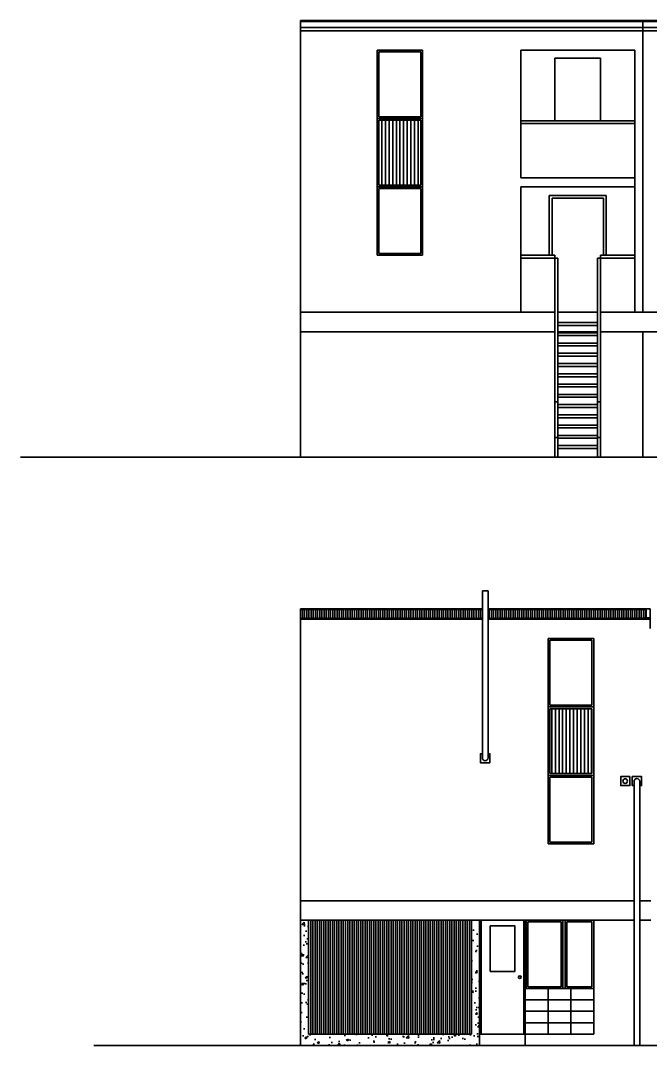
# Model space of a CAD drawing. Header units: inches. Extents: x -12916 to -2478, y -355 to 4961.
# Drawn here: x -6469 to -5364, y -74 to 1724 of the extents above; entities that cross this region are included whole.
import ezdxf

# ---------------------------------------------------------------- set-up
doc = ezdxf.new("R2010")
doc.units = ezdxf.units.IN
doc.header["$MEASUREMENT"] = 0
doc.layers.add('A-ELEV-MBE1', color=7, linetype='Continuous', lineweight=35)

msp = doc.modelspace()

# ---------------------------------------------------------------- hatches: boundary and pattern name
at = {"layer": 'A-ELEV-MBE1'}
h = msp.add_hatch(dxfattribs=at)
h.set_pattern_fill('ANSI31', color=256, scale=2, angle=45, style=0)
h.set_pattern_definition([(90, (-2660.216, 14564.1406), (-6.35, 7e-16), [])])
h.paths.add_polyline_path([(-5766.761, 1549.214), (-5810.802, 1549.214), (-5840.511, 1549.214), (-5840.511, 1435.214), (-5810.761, 1435.214), (-5766.761, 1435.214)])
h = msp.add_hatch(dxfattribs=at)
h.set_pattern_fill('ANSI31', color=256, scale=2, angle=405, style=0)
h.set_pattern_definition([(90, (-7505.68, -5252.453), (-6.35, 4e-15), [])])
h.paths.add_polyline_path([(-5540.722, 402.675), (-5496.722, 402.675), (-5466.722, 402.675), (-5466.722, 516.675), (-5496.681, 516.675), (-5540.722, 516.675)])
h = msp.add_hatch(dxfattribs=at)
h.set_pattern_fill('AR-CONC', color=256, scale=0.2, angle=180, style=0)
h.set_pattern_definition([(50, (-7505.18, -6400.078), (36.43693, -3.18782), [3.81, -41.91]), (355, (-7505.18, -6400.078), (-7.04857, 38.21133), [3.048, -33.528]), (100.451, (-7502.143, -6400.344), (29.3885, 35.02334), [3.238, -35.618]), (46.1842, (-7505.18, -6389.92), (54.2158, -8.40847), [5.715, -62.865]), (96.6356, (-7500.66, -6390.62), (47.48085, 49.4851), [4.857, -53.427]), (351.184, (-7505.18, -6389.92), (47.4809, 49.48502), [4.572, -50.292]), (21, (-7500.1, -6392.458), (30.32298, -20.4531), [3.81, -41.91]), (326, (-7500.1, -6392.458), (12.3604, 36.8376), [3.048, -33.528]), (71.4514, (-7497.573, -6394.163), (42.6833, 16.38457), [3.238, -35.618]), (37.5, (-7505.18, -6400.078), (0.61772, 16.911008), [0, -33.1216, 0, -34.036, 0, -33.655]), (7.5, (-7505.18, -6400.078), (13.363933, 20.036115), [0, -19.4056, 0, -32.3596, 0, -12.827]), (327.5, (-7516.508, -6400.078), (27.11812, -1.14575), [0, -12.7, 0, -39.624, 0, -52.578]), (317.5, (-7521.588, -6400.078), (29.62584, 5.0853), [0, -16.51, 0, -26.3144, 0, -37.338])])
h.paths.add_polyline_path([(-5977.722, -74.325), (-5663.722, -74.325), (-5663.722, 145.675), (-5668.534, 145.675), (-5677.722, 145.675), (-5677.722, -54.325), (-5963.722, -54.325), (-5963.722, 145.675), (-5977.722, 145.675)])

# ---------------------------------------------------------------- linework, layer by layer
for p, q in [((-5977.761, 1724.214), (-5377.761, 1724.214)), ((-5977.761, 1706.214), (-5977.761, 1724.214)), ((-5977.761, 1722.214), (-5377.761, 1722.214)), ((-5977.761, 1712.214), (-5377.761, 1712.214)), ((-5377.761, 1706.214), (-5377.761, 1724.214)), ((-5377.761, 1724.214), (-4777.761, 1724.214)), ((-5377.761, 1706.214), (-5377.761, 1724.214)), ((-5377.761, 1722.214), (-4777.761, 1722.214)), ((-5377.761, 1712.214), (-4777.761, 1712.214)), ((-5977.761, 1706.214), (-5377.761, 1706.214)), ((-5977.761, 1706.214), (-5977.761, 1212.214)), ((-5377.761, 1706.214), (-5377.761, 1212.214)), ((-5377.761, 1706.214), (-4777.761, 1706.214)), ((-5377.761, 1706.214), (-5377.761, 1212.214)), ((-5843.511, 1557.214), (-5843.511, 1672.214)), ((-5843.511, 1672.214), (-5763.761, 1672.214)), ((-5840.511, 1555.214), (-5840.511, 1669.214)), ((-5840.511, 1669.214), (-5766.761, 1669.214)), ((-5766.761, 1555.214), (-5766.761, 1669.214)), ((-5763.761, 1557.214), (-5763.761, 1672.214)), ((-5591.761, 1672.214), (-5591.761, 1448.214)), ((-5591.761, 1672.214), (-5391.761, 1672.214)), ((-5531.761, 1658.214), (-5531.761, 1548.214)), ((-5531.761, 1658.214), (-5451.761, 1658.214)), ((-5451.761, 1658.214), (-5451.761, 1548.214)), ((-5391.761, 1672.214), (-5391.761, 1212.214)), ((-5843.552, 1552.214), (-5813.802, 1552.214)), ((-5843.511, 1427.214), (-5843.511, 1557.214)), ((-5813.761, 1552.214), (-5843.511, 1552.214)), ((-5766.761, 1555.214), (-5840.511, 1555.214)), ((-5840.511, 1435.214), (-5840.511, 1549.214)), ((-5840.511, 1549.214), (-5810.802, 1549.214)), ((-5763.802, 1552.214), (-5813.802, 1552.214)), ((-5813.761, 1552.214), (-5763.761, 1552.214)), ((-5766.761, 1549.214), (-5810.802, 1549.214)), ((-5766.761, 1435.214), (-5766.761, 1549.214)), ((-5763.761, 1427.214), (-5763.761, 1557.214)), ((-5591.761, 1548.214), (-5391.761, 1548.214)), ((-5591.761, 1543.214), (-5391.761, 1543.214)), ((-5591.761, 1448.214), (-5391.761, 1448.214)), ((-5843.511, 1432.214), (-5813.761, 1432.214)), ((-5813.761, 1432.214), (-5843.511, 1432.214)), ((-5843.511, 1312.214), (-5843.511, 1427.214)), ((-5810.761, 1435.214), (-5840.511, 1435.214)), ((-5840.511, 1429.214), (-5766.761, 1429.214)), ((-5840.511, 1315.214), (-5840.511, 1429.214)), ((-5813.761, 1432.214), (-5763.761, 1432.214)), ((-5763.761, 1432.214), (-5813.761, 1432.214)), ((-5810.761, 1435.214), (-5766.761, 1435.214)), ((-5766.761, 1315.214), (-5766.761, 1429.214)), ((-5763.761, 1312.214), (-5763.761, 1427.214)), ((-5591.761, 1432.214), (-5391.761, 1432.214)), ((-5591.761, 1432.214), (-5591.761, 1212.214)), ((-5441.761, 1417.214), (-5541.761, 1417.214)), ((-5541.761, 1417.214), (-5541.761, 1312.214)), ((-5446.761, 1412.214), (-5536.761, 1412.214)), ((-5536.761, 1412.214), (-5536.761, 1312.214)), ((-5446.761, 1312.214), (-5446.761, 1412.214)), ((-5441.761, 1312.214), (-5441.761, 1416.945)), ((-5766.761, 1315.214), (-5840.511, 1315.214)), ((-5813.761, 1312.214), (-5843.511, 1312.214)), ((-5813.761, 1312.214), (-5763.761, 1312.214)), ((-5591.761, 1312.214), (-5531.761, 1312.214)), ((-5591.761, 1307.214), (-5531.761, 1307.214)), ((-5531.761, 1312.214), (-5531.761, 958.214)), ((-5526.761, 1307.214), (-5531.761, 1307.214)), ((-5531.761, 1055.317), (-5531.761, 1307.214)), ((-5526.761, 1055.317), (-5526.761, 1307.214)), ((-5451.761, 1307.214), (-5456.761, 1307.214)), ((-5456.761, 1055.317), (-5456.761, 1307.214)), ((-5451.761, 1312.214), (-5451.761, 958.214)), ((-5451.761, 1312.214), (-5391.761, 1312.214)), ((-5451.761, 1055.317), (-5451.761, 1307.214)), ((-5451.761, 1307.214), (-5391.761, 1307.214)), ((-5377.761, 1224.214), (-5377.761, 1304.214)), ((-5377.761, 1224.214), (-5377.761, 1304.214)), ((-5377.761, 1224.214), (-5377.761, 1212.214)), ((-5977.761, 1212.214), (-5977.761, 989.214)), ((-5962.761, 1212.214), (-5977.761, 1212.214)), ((-5362.761, 1212.214), (-5377.761, 1212.214)), ((-5526.761, 1194.214), (-5456.761, 1194.214)), ((-5526.761, 1189.214), (-5456.761, 1189.214)), ((-5962.761, 1178.214), (-5977.761, 1178.214)), ((-5962.761, 1178.214), (-5663.761, 1178.214)), ((-5843.761, 1178.214), (-5763.761, 1178.214)), ((-5663.761, 1178.214), (-5531.761, 1178.214)), ((-5658.761, 1178.214), (-5588.761, 1178.214)), ((-5658.761, 1178.214), (-5623.261, 1178.214)), ((-5588.761, 1178.214), (-5658.761, 1178.214)), ((-5623.261, 1178.214), (-5588.761, 1178.214)), ((-5583.761, 1178.214), (-5582.761, 1178.214)), ((-5531.761, 1178.214), (-5531.761, 958.214)), ((-5456.761, 1178.214), (-5526.761, 1178.214)), ((-5526.761, 1178.214), (-5456.761, 1178.214)), ((-5526.761, 1176.214), (-5456.761, 1176.214)), ((-5526.761, 1171.214), (-5456.761, 1171.214)), ((-5451.761, 1178.214), (-5377.949, 1178.214)), ((-5377.761, 1178.214), (-5377.761, 989.214)), ((-5362.761, 1178.214), (-5377.761, 1178.214)), ((-5526.761, 1158.214), (-5456.761, 1158.214)), ((-5526.761, 1153.214), (-5456.761, 1153.214)), ((-5526.761, 1140.214), (-5456.761, 1140.214)), ((-5526.761, 1135.214), (-5456.761, 1135.214)), ((-5526.761, 1122.214), (-5456.761, 1122.214)), ((-5526.761, 1117.214), (-5456.761, 1117.214)), ((-5526.761, 1104.214), (-5456.761, 1104.214)), ((-5526.761, 1099.214), (-5456.761, 1099.214)), ((-5526.761, 1086.214), (-5456.761, 1086.214)), ((-5526.761, 1081.214), (-5456.761, 1081.214)), ((-5526.761, 1068.214), (-5456.761, 1068.214)), ((-5526.761, 1063.214), (-5456.761, 1063.214)), ((-5531.761, 1059.714), (-5531.761, 958.214)), ((-5531.761, 1055.317), (-5526.761, 1055.317)), ((-5531.761, 1055.317), (-5531.761, 992.675)), ((-5526.761, 1055.317), (-5526.761, 992.675)), ((-5526.761, 1050.214), (-5456.761, 1050.214)), ((-5526.761, 1045.214), (-5456.761, 1045.214)), ((-5456.761, 1055.317), (-5456.761, 992.675)), ((-5456.761, 1055.317), (-5451.761, 1055.317)), ((-5451.761, 1055.317), (-5451.761, 992.675)), ((-5977.761, 1033.582), (-5977.761, 958.214)), ((-5526.761, 1032.214), (-5456.761, 1032.214)), ((-5526.761, 1027.214), (-5456.761, 1027.214)), ((-5377.761, 1033.582), (-5377.761, 958.214)), ((-5526.761, 1014.214), (-5456.761, 1014.214)), ((-5526.761, 1009.214), (-5456.761, 1009.214)), ((-5531.761, 992.675), (-5531.761, 958.214)), ((-5531.761, 992.675), (-5526.761, 992.675)), ((-5526.761, 996.214), (-5456.761, 996.214)), ((-5526.761, 992.675), (-5526.761, 958.214)), ((-5526.761, 991.214), (-5456.761, 991.214)), ((-5456.761, 992.675), (-5456.761, 958.214)), ((-5456.761, 992.675), (-5451.761, 992.675)), ((-5451.761, 992.675), (-5451.761, 958.214)), ((-5526.761, 978.214), (-5456.761, 978.214)), ((-5526.761, 978.214), (-5456.761, 978.214)), ((-5526.761, 973.214), (-5456.761, 973.214)), ((-6468.868, 958.214), (-3802.095, 958.214)), ((-5977.722, 958.214), (-6468.868, 958.214)), ((-5658.986, 723.675), (-5648.986, 723.675)), ((-5658.986, 723.675), (-5658.986, 430.207)), ((-5648.986, 723.675), (-5648.986, 430.207)), ((-5977.722, 691.69), (-5875.55, 691.69)), ((-5977.722, 179.675), (-5977.722, 691.69)), ((-5977.722, 690.633), (-5883.17, 690.633)), ((-5974.609, 674.195), (-5974.609, 690.633)), ((-5970.799, 675.994), (-5970.799, 690.633)), ((-5966.989, 674.194), (-5966.989, 690.633)), ((-5963.179, 675.993), (-5963.179, 690.633)), ((-5959.369, 674.186), (-5959.369, 690.633)), ((-5955.559, 675.986), (-5955.559, 690.633)), ((-5951.749, 674.185), (-5951.749, 690.633)), ((-5947.939, 675.985), (-5947.939, 690.633)), ((-5944.129, 674.194), (-5944.129, 690.633)), ((-5940.319, 675.993), (-5940.319, 690.633)), ((-5936.509, 674.186), (-5936.509, 690.633)), ((-5932.699, 675.986), (-5932.699, 690.633)), ((-5928.889, 674.185), (-5928.889, 690.633)), ((-5925.079, 675.985), (-5925.079, 690.633)), ((-5921.27, 674.194), (-5921.27, 687.658)), ((-5921.269, 674.185), (-5921.269, 690.633)), ((-5917.46, 675.994), (-5917.46, 690.633)), ((-5913.65, 674.193), (-5913.65, 690.633)), ((-5909.84, 675.993), (-5909.84, 690.633)), ((-5906.03, 674.192), (-5906.03, 690.633)), ((-5902.22, 675.992), (-5902.22, 690.633)), ((-5898.41, 674.193), (-5898.41, 690.633)), ((-5894.6, 675.993), (-5894.6, 690.633)), ((-5892.825, 691.685), (-5658.986, 691.685)), ((-5892.825, 690.628), (-5658.986, 690.628)), ((-5890.79, 674.192), (-5890.79, 690.633)), ((-5886.98, 675.992), (-5886.98, 690.633)), ((-5883.17, 674.193), (-5883.17, 690.633)), ((-5883.17, 690.633), (-5875.55, 690.633)), ((-5879.36, 675.993), (-5879.36, 690.633)), ((-5875.55, 673.69), (-5875.55, 691.69)), ((-5875.55, 674.185), (-5875.549, 690.628)), ((-5871.739, 675.994), (-5871.739, 690.628)), ((-5867.93, 674.186), (-5867.93, 690.628)), ((-5864.119, 675.995), (-5864.119, 690.628)), ((-5860.31, 674.185), (-5860.309, 690.628)), ((-5856.499, 675.994), (-5856.499, 690.628)), ((-5852.69, 674.177), (-5852.69, 690.628)), ((-5848.879, 675.987), (-5848.879, 690.628)), ((-5845.07, 674.176), (-5845.069, 690.628)), ((-5841.259, 675.986), (-5841.259, 690.628)), ((-5837.45, 674.185), (-5837.449, 690.628)), ((-5833.639, 675.994), (-5833.639, 690.628)), ((-5829.83, 674.178), (-5829.83, 690.628)), ((-5826.019, 675.987), (-5826.019, 690.628)), ((-5822.21, 674.185), (-5822.21, 690.628)), ((-5822.21, 674.176), (-5822.209, 687.645)), ((-5818.4, 675.995), (-5818.4, 690.628)), ((-5818.399, 675.986), (-5818.399, 688.898)), ((-5814.59, 674.176), (-5814.589, 690.628)), ((-5814.59, 674.184), (-5814.59, 688.898)), ((-5810.78, 675.994), (-5810.78, 690.628)), ((-5806.97, 674.183), (-5806.97, 690.628)), ((-5803.16, 675.992), (-5803.16, 690.628)), ((-5799.35, 674.184), (-5799.35, 690.628)), ((-5795.54, 675.994), (-5795.54, 690.628)), ((-5791.73, 674.183), (-5791.73, 690.628)), ((-5787.92, 675.993), (-5787.92, 690.628)), ((-5784.11, 674.19), (-5784.11, 690.628)), ((-5780.3, 675.989), (-5780.3, 690.628)), ((-5776.49, 674.189), (-5776.49, 690.628)), ((-5772.68, 675.988), (-5772.68, 690.628)), ((-5768.87, 674.19), (-5768.87, 690.628)), ((-5765.06, 675.989), (-5765.06, 690.628)), ((-5761.25, 674.189), (-5761.25, 690.628)), ((-5757.44, 675.988), (-5757.44, 690.628)), ((-5753.63, 674.181), (-5753.63, 690.628)), ((-5749.82, 675.981), (-5749.82, 690.628)), ((-5746.01, 674.18), (-5746.01, 690.628)), ((-5742.2, 675.98), (-5742.2, 690.628)), ((-5738.39, 674.189), (-5738.39, 690.628)), ((-5734.58, 675.988), (-5734.58, 690.628)), ((-5730.77, 674.181), (-5730.77, 690.628)), ((-5726.96, 675.981), (-5726.96, 690.628)), ((-5723.15, 674.18), (-5723.15, 690.628)), ((-5719.34, 675.98), (-5719.34, 690.628)), ((-5715.531, 674.189), (-5715.531, 687.653)), ((-5715.53, 674.18), (-5715.53, 690.628)), ((-5711.721, 675.989), (-5711.721, 690.628)), ((-5707.911, 674.188), (-5707.911, 690.628)), ((-5704.101, 675.988), (-5704.101, 690.628)), ((-5700.291, 674.187), (-5700.291, 690.628)), ((-5696.481, 675.987), (-5696.481, 690.628)), ((-5692.671, 674.188), (-5692.671, 690.628)), ((-5688.861, 675.988), (-5688.861, 690.628)), ((-5685.051, 674.187), (-5685.051, 690.628)), ((-5681.241, 675.987), (-5681.241, 690.628)), ((-5677.431, 674.188), (-5677.431, 690.628)), ((-5673.621, 675.988), (-5673.621, 690.628)), ((-5669.811, 673.687), (-5669.811, 690.628)), ((-5666, 675.985), (-5666.001, 690.628)), ((-5662.191, 674.174), (-5662.19, 690.628)), ((-5648.986, 691.675), (-5371.823, 691.675)), ((-5648.986, 690.618), (-5371.823, 690.618)), ((-5646.951, 674.175), (-5646.95, 690.618)), ((-5643.14, 675.984), (-5643.141, 690.618)), ((-5639.331, 674.176), (-5639.331, 690.618)), ((-5635.52, 675.985), (-5635.521, 690.618)), ((-5631.711, 674.175), (-5631.71, 690.618)), ((-5627.9, 675.984), (-5627.901, 690.618)), ((-5624.091, 674.176), (-5624.091, 690.618)), ((-5620.28, 675.985), (-5620.281, 690.618)), ((-5616.471, 674.175), (-5616.47, 690.618)), ((-5612.66, 675.984), (-5612.661, 690.618)), ((-5608.851, 674.167), (-5608.851, 690.618)), ((-5605.04, 675.976), (-5605.041, 690.618)), ((-5601.231, 674.166), (-5601.23, 690.618)), ((-5597.42, 675.975), (-5597.421, 690.618)), ((-5593.611, 674.175), (-5593.61, 690.618)), ((-5589.8, 675.984), (-5589.801, 690.618)), ((-5585.991, 674.167), (-5585.991, 690.618)), ((-5582.18, 675.976), (-5582.181, 690.618)), ((-5578.371, 674.175), (-5578.371, 690.618)), ((-5578.371, 674.166), (-5578.37, 687.635)), ((-5574.561, 675.984), (-5574.561, 690.618)), ((-5574.56, 675.975), (-5574.561, 688.888)), ((-5570.751, 674.174), (-5570.752, 688.888)), ((-5570.751, 674.166), (-5570.75, 690.618)), ((-5566.941, 675.983), (-5566.941, 690.618)), ((-5563.131, 674.173), (-5563.131, 690.618)), ((-5559.321, 675.982), (-5559.321, 690.618)), ((-5555.511, 674.174), (-5555.512, 690.618)), ((-5551.701, 675.983), (-5551.701, 690.618)), ((-5547.891, 674.173), (-5547.891, 690.618)), ((-5544.081, 675.982), (-5544.081, 690.618)), ((-5540.271, 674.18), (-5540.272, 690.618)), ((-5536.461, 675.979), (-5536.461, 690.618)), ((-5532.651, 674.179), (-5532.651, 690.618)), ((-5528.841, 675.978), (-5528.841, 690.618)), ((-5525.031, 674.18), (-5525.032, 690.618)), ((-5521.221, 675.979), (-5521.221, 690.618)), ((-5517.411, 674.179), (-5517.411, 690.618)), ((-5513.601, 675.978), (-5513.601, 690.618)), ((-5509.791, 674.171), (-5509.792, 690.618)), ((-5505.981, 675.971), (-5505.981, 690.618)), ((-5502.171, 674.17), (-5502.171, 690.618)), ((-5498.361, 675.97), (-5498.361, 690.618)), ((-5494.551, 674.179), (-5494.551, 690.618)), ((-5490.741, 675.978), (-5490.741, 690.618)), ((-5486.931, 674.171), (-5486.932, 690.618)), ((-5483.121, 675.971), (-5483.121, 690.618)), ((-5479.311, 674.17), (-5479.311, 690.618)), ((-5475.501, 675.97), (-5475.501, 690.618)), ((-5471.692, 674.179), (-5471.692, 687.642)), ((-5471.691, 674.17), (-5471.691, 690.618)), ((-5467.882, 675.978), (-5467.882, 690.618)), ((-5464.072, 674.178), (-5464.072, 690.618)), ((-5460.262, 675.977), (-5460.262, 690.618)), ((-5456.452, 674.177), (-5456.452, 690.618)), ((-5452.642, 675.976), (-5452.642, 690.618)), ((-5448.832, 674.178), (-5448.832, 690.618)), ((-5445.022, 675.977), (-5445.022, 690.618)), ((-5441.212, 674.177), (-5441.212, 690.618)), ((-5437.402, 675.976), (-5437.402, 690.618)), ((-5433.592, 674.178), (-5433.592, 690.618)), ((-5429.782, 675.978), (-5429.782, 690.618)), ((-5425.972, 674.177), (-5425.972, 690.618)), ((-5422.162, 675.976), (-5422.162, 690.618)), ((-5418.352, 674.178), (-5418.352, 690.618)), ((-5414.542, 675.978), (-5414.542, 690.618)), ((-5410.732, 674.177), (-5410.732, 690.618)), ((-5406.922, 675.977), (-5406.922, 690.618)), ((-5403.112, 674.17), (-5403.112, 690.618)), ((-5399.302, 675.969), (-5399.302, 690.618)), ((-5395.492, 674.169), (-5395.492, 690.618)), ((-5391.682, 675.968), (-5391.682, 690.618)), ((-5387.872, 674.177), (-5387.872, 690.618)), ((-5384.062, 675.977), (-5384.062, 690.618)), ((-5380.252, 674.17), (-5380.252, 690.618)), ((-5376.442, 675.969), (-5376.442, 690.618)), ((-5372.632, 674.17), (-5372.632, 690.618)), ((-5371.823, 691.675), (-5364.472, 691.675)), ((-5371.823, 675.986), (-5371.823, 690.618)), ((-5364.472, 657.236), (-5364.472, 691.675)), ((-5875.55, 673.69), (-5977.722, 673.69)), ((-5875.55, 673.69), (-5977.722, 673.69)), ((-5875.55, 673.69), (-5977.722, 673.69)), ((-5669.811, 673.685), (-5892.825, 673.685)), ((-5669.811, 673.685), (-5892.825, 673.685)), ((-5669.811, 673.685), (-5892.825, 673.685)), ((-5669.811, 673.685), (-5892.825, 673.685)), ((-5824.115, 675.095), (-5824.502, 674.778)), ((-5812.685, 675.082), (-5812.298, 674.764)), ((-5658.986, 673.675), (-5678.722, 673.675)), ((-5658.986, 673.675), (-5678.722, 673.675)), ((-5658.986, 673.675), (-5678.722, 673.675)), ((-5658.986, 673.675), (-5678.722, 673.675)), ((-5363.722, 673.675), (-5648.986, 673.675)), ((-5363.722, 673.675), (-5648.986, 673.675)), ((-5364.722, 673.675), (-5648.986, 673.675)), ((-5364.722, 673.675), (-5648.986, 673.675)), ((-5371.823, 676.236), (-5364.472, 676.236)), ((-5371.823, 675.986), (-5364.722, 675.986)), ((-5365.012, 674.173), (-5365.012, 675.986)), ((-5364.722, 657.236), (-5364.722, 675.986)), ((-5364.472, 657.236), (-5364.722, 657.236)), ((-5543.722, 519.675), (-5543.722, 639.675)), ((-5493.722, 639.675), (-5543.722, 639.675)), ((-5543.722, 639.675), (-5493.722, 639.675)), ((-5466.722, 636.675), (-5540.722, 636.675)), ((-5540.722, 522.675), (-5540.722, 636.675)), ((-5493.722, 639.675), (-5463.722, 639.675)), ((-5463.722, 639.675), (-5493.722, 639.675)), ((-5466.722, 522.675), (-5466.722, 636.675)), ((-5463.722, 519.675), (-5463.722, 639.675)), ((-5543.722, 516.611), (-5543.722, 619.675)), ((-5540.722, 522.675), (-5466.722, 522.675)), ((-5540.722, 522.675), (-5466.722, 522.675)), ((-5493.722, 519.675), (-5543.722, 519.675)), ((-5493.722, 519.675), (-5543.722, 519.675)), ((-5543.722, 394.675), (-5543.722, 516.611)), ((-5543.681, 519.675), (-5493.681, 519.675)), ((-5540.722, 402.675), (-5540.722, 516.675)), ((-5540.722, 516.675), (-5496.681, 516.675)), ((-5466.722, 516.675), (-5496.681, 516.675)), ((-5493.722, 519.675), (-5463.722, 519.675)), ((-5493.722, 519.675), (-5463.722, 519.675)), ((-5463.722, 519.675), (-5493.681, 519.675)), ((-5466.722, 402.675), (-5466.722, 516.675)), ((-5463.722, 394.675), (-5463.722, 519.675)), ((-5543.722, 399.675), (-5493.722, 399.675)), ((-5493.722, 399.675), (-5543.722, 399.675)), ((-5496.722, 402.675), (-5540.722, 402.675)), ((-5540.722, 282.675), (-5540.722, 396.675)), ((-5466.722, 396.675), (-5540.722, 396.675)), ((-5496.722, 402.675), (-5466.722, 402.675)), ((-5463.722, 399.675), (-5493.722, 399.675)), ((-5493.722, 399.675), (-5463.722, 399.675)), ((-5466.722, 282.675), (-5466.722, 396.675)), ((-5543.722, 279.675), (-5543.722, 394.675)), ((-5463.722, 279.675), (-5463.722, 394.675)), ((-5392.957, 389.143), (-5392.957, -74.325)), ((-5382.957, 389.143), (-5382.957, -74.325)), ((-5493.722, 279.675), (-5543.722, 279.675)), ((-5540.722, 282.675), (-5466.722, 282.675)), ((-5493.722, 279.675), (-5463.722, 279.675)), ((-5977.722, 179.675), (-5977.722, 145.675)), ((-5977.722, 179.675), (-5678.722, 179.675)), ((-5977.722, -74.325), (-5977.722, 145.675)), ((-5392.957, 145.675), (-5977.722, 145.675)), ((-5963.722, 145.675), (-5963.722, -54.325)), ((-5959.912, -54.325), (-5959.912, 145.675)), ((-5956.101, -54.325), (-5956.101, 145.675)), ((-5952.291, -54.325), (-5952.291, 145.675)), ((-5948.481, -54.325), (-5948.481, 145.675)), ((-5944.671, -54.325), (-5944.671, 145.675)), ((-5940.86, -54.325), (-5940.86, 145.675)), ((-5937.05, -54.325), (-5937.05, 145.675)), ((-5933.24, -54.325), (-5933.24, 145.675)), ((-5929.43, -54.325), (-5929.43, 145.675)), ((-5925.619, -54.325), (-5925.619, 145.675)), ((-5921.809, -54.325), (-5921.809, 145.675)), ((-5917.999, -54.325), (-5917.999, 145.675)), ((-5914.189, -54.325), (-5914.189, 145.675)), ((-5910.378, -54.325), (-5910.378, 145.675)), ((-5906.568, -54.325), (-5906.568, 145.675)), ((-5902.758, -54.325), (-5902.758, 145.675)), ((-5898.948, -54.325), (-5898.948, 145.675)), ((-5895.137, -54.325), (-5895.137, 145.675)), ((-5891.327, -54.325), (-5891.327, 145.675)), ((-5887.517, -54.325), (-5887.517, 145.675)), ((-5883.707, -54.325), (-5883.707, 145.675)), ((-5879.896, -54.325), (-5879.896, 145.675)), ((-5876.086, -54.325), (-5876.086, 145.675)), ((-5872.276, -54.325), (-5872.276, 145.675)), ((-5872.276, -54.328), (-5872.276, 145.675)), ((-5868.466, -54.325), (-5868.466, 145.675)), ((-5868.466, -54.328), (-5868.466, 145.675)), ((-5864.655, -54.325), (-5864.655, 145.675)), ((-5864.655, -54.328), (-5864.655, 145.675)), ((-5860.845, -54.325), (-5860.845, 145.675)), ((-5860.845, -54.328), (-5860.845, 145.675)), ((-5857.035, -54.325), (-5857.035, 145.675)), ((-5857.035, -54.328), (-5857.035, 145.675)), ((-5853.225, -54.325), (-5853.225, 145.675)), ((-5853.225, -54.328), (-5853.225, 145.675)), ((-5849.414, -54.328), (-5849.414, 145.675)), ((-5845.604, -54.328), (-5845.604, 145.675)), ((-5841.794, -54.328), (-5841.794, 145.675)), ((-5837.984, -54.328), (-5837.984, 145.675)), ((-5834.173, -54.328), (-5834.173, 145.675)), ((-5830.363, -54.328), (-5830.363, 145.675)), ((-5826.553, -54.328), (-5826.553, 145.675)), ((-5822.743, -54.328), (-5822.743, 145.675)), ((-5818.933, -54.328), (-5818.933, 145.675)), ((-5815.122, -54.328), (-5815.122, 145.675)), ((-5811.312, -54.328), (-5811.312, 145.675)), ((-5807.502, -54.328), (-5807.502, 145.675)), ((-5803.692, -54.328), (-5803.692, 145.675)), ((-5799.881, -54.328), (-5799.881, 145.675)), ((-5796.071, -54.328), (-5796.071, 145.675)), ((-5792.261, -54.328), (-5792.261, 145.675)), ((-5788.451, -54.328), (-5788.451, 145.675)), ((-5788.451, -54.328), (-5788.451, 145.675)), ((-5784.64, -54.328), (-5784.64, 145.675)), ((-5784.64, -54.328), (-5784.64, 145.675)), ((-5780.83, -54.328), (-5780.83, 145.675)), ((-5780.83, -54.328), (-5780.83, 145.675)), ((-5777.02, -54.328), (-5777.02, 145.675)), ((-5777.02, -54.328), (-5777.02, 145.675)), ((-5773.21, -54.328), (-5773.21, 145.675)), ((-5773.21, -54.328), (-5773.21, 145.675)), ((-5769.399, -54.328), (-5769.399, 145.675)), ((-5769.399, -54.328), (-5769.399, 145.675)), ((-5765.589, -54.328), (-5765.589, 145.675)), ((-5765.589, -54.328), (-5765.589, 145.675)), ((-5761.779, -54.328), (-5761.779, 145.675)), ((-5761.779, -54.328), (-5761.779, 145.675)), ((-5757.969, -54.328), (-5757.969, 145.675)), ((-5754.158, -54.328), (-5754.158, 145.675)), ((-5750.348, -54.328), (-5750.348, 145.675)), ((-5746.538, -54.328), (-5746.538, 145.675)), ((-5742.728, -54.328), (-5742.728, 145.675)), ((-5738.917, -54.328), (-5738.917, 145.675)), ((-5735.107, -54.328), (-5735.107, 145.675)), ((-5731.297, -54.328), (-5731.297, 145.675)), ((-5727.487, -54.328), (-5727.487, 145.675)), ((-5723.676, -54.328), (-5723.676, 145.675)), ((-5719.866, -54.328), (-5719.866, 145.675)), ((-5716.056, -54.328), (-5716.056, 145.675)), ((-5712.246, -54.328), (-5712.246, 145.675)), ((-5708.435, -54.328), (-5708.435, 145.675)), ((-5704.625, -54.328), (-5704.625, 145.675)), ((-5700.815, -54.328), (-5700.815, 145.675)), ((-5697.005, -54.328), (-5697.005, 145.675)), ((-5693.194, -54.328), (-5693.194, 145.675)), ((-5689.384, -54.328), (-5689.384, 145.675)), ((-5685.574, -54.328), (-5685.574, 145.675)), ((-5681.764, -54.328), (-5681.764, 145.675)), ((-5677.722, 145.675), (-5677.722, -54.325)), ((-5663.722, 145.675), (-5663.722, -54.325)), ((-5663.722, 145.675), (-5663.722, -74.325)), ((-5661.222, -54.325), (-5661.222, 145.675)), ((-5586.222, 145.675), (-5586.222, -54.325)), ((-5583.722, -54.325), (-5583.722, 145.675)), ((-5582.322, 145.675), (-5582.322, 25.675)), ((-5517.722, 145.675), (-5582.322, 145.675)), ((-5517.722, 25.675), (-5517.722, 145.675)), ((-5513.722, 25.675), (-5513.722, 145.675)), ((-5513.722, 145.675), (-5463.722, 145.675)), ((-5463.722, -54.325), (-5463.722, 145.675)), ((-5463.722, 145.675), (-5463.722, 25.675)), ((-5363.722, 145.675), (-5382.957, 145.675)), ((-5579.322, 142.675), (-5579.322, 28.675)), ((-5520.722, 142.675), (-5579.322, 142.675)), ((-5520.722, 28.675), (-5520.722, 142.675)), ((-5510.722, 28.675), (-5510.722, 142.675)), ((-5510.722, 142.675), (-5466.722, 142.675)), ((-5466.722, 142.675), (-5466.722, 28.675)), ((-5582.322, 25.675), (-5517.722, 25.675)), ((-5579.322, 28.675), (-5520.722, 28.675)), ((-5522.722, 25.675), (-5513.722, 25.675)), ((-5463.722, 25.675), (-5513.722, 25.675)), ((-5466.722, 28.675), (-5510.722, 28.675)), ((-5677.722, -54.325), (-5963.722, -54.325)), ((-5663.722, -54.325), (-5583.722, -54.325)), ((-5583.722, -54.325), (-5463.722, -54.325)), ((-5583.722, -54.325), (-5583.722, -74.325)), ((-5977.722, -74.325), (-6340.031, -74.325)), ((-5977.722, -74.325), (-6340.031, -74.325)), ((-3672.576, -74.325), (-6340.031, -74.325)), ((-3672.576, -74.325), (-6340.031, -74.325))]:
    msp.add_line(p, q, dxfattribs=at)
for points in [[(-5962.761, 1212.214), (-5531.761, 1212.214)], [(-5526.761, 1212.214), (-5456.761, 1212.214)], [(-5451.761, 1212.214), (-5377.761, 1212.214)], [(-5377.761, 1212.214), (-5063.761, 1212.214)], [(-5531.761, 1178.214), (-5575.901, 1178.214)], [(-4777.761, 1178.214), (-5451.761, 1178.214)], [(-5658.986, 437.675), (-5662.222, 437.675), (-5662.222, 421.675), (-5645.722, 421.675), (-5645.722, 437.675), (-5648.986, 437.675)], [(-5382.957, 381.675), (-5379.722, 381.675), (-5379.722, 397.675), (-5396.222, 397.675), (-5396.222, 381.675), (-5392.957, 381.675)], [(-5392.957, 179.675), (-5678.722, 179.675)], [(-5363.722, 179.675), (-5382.957, 179.675)]]:
    msp.add_lwpolyline(points, dxfattribs=at)
for points in [[(-5400.222, 397.675), (-5416.222, 397.675), (-5416.222, 381.675), (-5400.222, 381.675)], [(-5645.222, 135.675), (-5602.222, 135.675), (-5602.222, 55.675), (-5645.222, 55.675)], [(-5543.722, 25.675), (-5583.722, 25.675), (-5583.722, 5.675), (-5543.722, 5.675)], [(-5503.722, 25.675), (-5543.722, 25.675), (-5543.722, 5.675), (-5503.722, 5.675)], [(-5463.722, 25.675), (-5503.722, 25.675), (-5503.722, 5.675), (-5463.722, 5.675)], [(-5543.722, 5.675), (-5583.722, 5.675), (-5583.722, -14.325), (-5543.722, -14.325)], [(-5503.722, 5.675), (-5543.722, 5.675), (-5543.722, -14.325), (-5503.722, -14.325)], [(-5463.722, 5.675), (-5503.722, 5.675), (-5503.722, -14.325), (-5463.722, -14.325)], [(-5543.722, -14.325), (-5583.722, -14.325), (-5583.722, -34.325), (-5543.722, -34.325)], [(-5503.722, -14.325), (-5543.722, -14.325), (-5543.722, -34.325), (-5503.722, -34.325)], [(-5463.722, -14.325), (-5503.722, -14.325), (-5503.722, -34.325), (-5463.722, -34.325)], [(-5543.722, -34.325), (-5583.722, -34.325), (-5583.722, -54.325), (-5543.722, -54.325)], [(-5503.722, -34.325), (-5543.722, -34.325), (-5543.722, -54.325), (-5503.722, -54.325)], [(-5463.722, -34.325), (-5503.722, -34.325), (-5503.722, -54.325), (-5463.722, -54.325)]]:
    msp.add_lwpolyline(points, close=True, dxfattribs=at)
msp.add_circle((-5408.472, 389.675), 4, dxfattribs=at)
at = {"layer": 'A-ELEV-MBE1', "ltscale": 0.8}
msp.add_circle((-5593.322, 45.675), 2.5, dxfattribs=at)
at = {"layer": 'A-ELEV-MBE1'}
for centre, radius, start, end in [((-5978.419, 673.527), 2.466, 39.416193, 73.571669), ((-5978.419, 673.527), 1.966, 39.416193, 69.222619), ((-5974.609, 676.659), 2.966, 219.416193, 320.568066), ((-5974.609, 676.659), 2.466, 219.416193, 320.568066), ((-5970.799, 673.526), 2.466, 39.416193, 140.568066), ((-5970.799, 673.526), 1.966, 39.416193, 140.568066), ((-5966.989, 676.658), 2.966, 219.416193, 320.568066), ((-5966.989, 676.658), 2.466, 219.416193, 320.568066), ((-5963.179, 673.525), 2.466, 39.416193, 140.568066), ((-5963.179, 673.525), 1.966, 39.416193, 140.568066), ((-5959.369, 676.657), 2.966, 219.416193, 320.568066), ((-5959.369, 676.657), 2.466, 219.416193, 320.568066), ((-5955.559, 673.524), 2.466, 39.416193, 140.568066), ((-5955.559, 673.524), 1.966, 39.416193, 140.568066), ((-5951.749, 676.656), 2.966, 219.416193, 320.568066), ((-5951.749, 676.656), 2.466, 219.416193, 320.568066), ((-5947.939, 673.523), 2.466, 39.416193, 140.568066), ((-5947.939, 673.523), 1.966, 39.416193, 140.568066), ((-5944.129, 676.655), 2.966, 219.416193, 320.568066), ((-5944.129, 676.655), 2.466, 219.416193, 320.568066), ((-5940.319, 673.522), 2.466, 39.416193, 140.568066), ((-5940.319, 673.522), 1.966, 39.416193, 140.568066), ((-5936.509, 676.654), 2.966, 219.416193, 320.568066), ((-5936.509, 676.654), 2.466, 219.416193, 320.568066), ((-5932.699, 673.521), 2.466, 39.416193, 140.568066), ((-5932.699, 673.521), 1.966, 39.416193, 140.568066), ((-5928.889, 676.653), 2.966, 219.416193, 320.568066), ((-5928.889, 676.653), 2.466, 219.416193, 320.568066), ((-5925.079, 673.52), 2.466, 39.416193, 140.568066), ((-5925.079, 673.52), 1.966, 39.416193, 140.568066), ((-5921.27, 676.665), 2.966, 219.416193, 320.568066), ((-5921.269, 676.652), 2.966, 219.416193, 320.568066), ((-5921.27, 676.665), 2.466, 219.416193, 320.568066), ((-5921.269, 676.652), 2.466, 219.416193, 320.568066), ((-5917.46, 673.532), 2.466, 39.416193, 140.568066), ((-5917.46, 673.532), 1.966, 39.416193, 140.568066), ((-5913.65, 676.664), 2.966, 219.416193, 320.568066), ((-5913.65, 676.664), 2.466, 219.416193, 320.568066), ((-5909.84, 673.531), 2.466, 39.416193, 140.568066), ((-5909.84, 673.531), 1.966, 39.416193, 140.568066), ((-5906.03, 676.663), 2.966, 219.416193, 320.568066), ((-5906.03, 676.663), 2.466, 219.416193, 320.568066), ((-5902.22, 673.53), 2.466, 39.416193, 140.568066), ((-5902.22, 673.53), 1.966, 39.416193, 140.568066), ((-5898.41, 676.662), 2.966, 219.416193, 320.568066), ((-5898.41, 676.662), 2.466, 219.416193, 320.568066), ((-5894.6, 673.529), 2.466, 39.416193, 140.568066), ((-5894.6, 673.529), 1.966, 39.416193, 140.568066), ((-5890.79, 676.661), 2.966, 219.416193, 320.568066), ((-5890.79, 676.661), 2.466, 219.416193, 320.568066), ((-5886.98, 673.528), 2.466, 39.416193, 140.568066), ((-5886.98, 673.528), 1.966, 39.416193, 140.568066), ((-5883.17, 676.659), 2.966, 219.416193, 320.568066), ((-5883.17, 676.659), 2.466, 219.416193, 320.568066), ((-5883.169, 676.657), 2.466, 238.419708, 320.568066), ((-5883.169, 676.657), 2.966, 244.188363, 320.568066), ((-5879.36, 673.525), 2.466, 39.416193, 140.568066), ((-5879.36, 673.525), 1.966, 39.416193, 140.568066), ((-5875.549, 676.656), 2.966, 219.416193, 320.568066), ((-5875.549, 676.656), 2.466, 219.416193, 320.568066), ((-5871.74, 673.524), 2.466, 39.416193, 140.568066), ((-5871.74, 673.524), 1.966, 39.416193, 140.568066), ((-5867.929, 676.655), 2.966, 219.416193, 320.568066), ((-5867.929, 676.655), 2.466, 219.416193, 320.568066), ((-5864.12, 673.523), 2.466, 39.416193, 140.568066), ((-5864.12, 673.523), 1.966, 39.416193, 140.568066), ((-5860.309, 676.654), 2.966, 219.416193, 320.568066), ((-5860.309, 676.654), 2.466, 219.416193, 320.568066), ((-5856.5, 673.521), 2.466, 39.416193, 140.568066), ((-5856.5, 673.521), 1.966, 39.416193, 140.568066), ((-5852.689, 676.653), 2.966, 219.416193, 320.568066), ((-5852.689, 676.653), 2.466, 219.416193, 320.568066), ((-5848.88, 673.52), 2.466, 39.416193, 140.568066), ((-5848.88, 673.52), 1.966, 39.416193, 140.568066), ((-5845.069, 676.652), 2.966, 219.416193, 320.568066), ((-5845.069, 676.652), 2.466, 219.416193, 320.568066), ((-5841.26, 673.519), 2.466, 39.416193, 140.568066), ((-5841.26, 673.519), 1.966, 39.416193, 140.568066), ((-5837.449, 676.651), 2.966, 219.416193, 320.568066), ((-5837.449, 676.651), 2.466, 219.416193, 320.568066), ((-5833.64, 673.518), 2.466, 39.416193, 140.568066), ((-5833.64, 673.518), 1.966, 39.416193, 140.568066), ((-5829.829, 676.65), 2.966, 219.416193, 320.568066), ((-5829.829, 676.65), 2.466, 219.416193, 320.568066), ((-5826.02, 673.517), 2.466, 39.416193, 140.568066), ((-5826.02, 673.517), 1.966, 39.416193, 140.568066), ((-5822.21, 676.661), 2.966, 219.416193, 320.568066), ((-5822.209, 676.649), 2.966, 219.416193, 320.568066), ((-5822.21, 676.661), 2.466, 219.416193, 320.568066), ((-5822.209, 676.649), 2.466, 219.416193, 320.568066), ((-5818.4, 673.528), 2.466, 39.416193, 140.568066), ((-5818.4, 673.516), 2.466, 39.416193, 140.568066), ((-5818.4, 673.528), 1.966, 39.416193, 140.568066), ((-5818.4, 673.516), 1.966, 39.416193, 140.568066), ((-5814.59, 676.66), 2.966, 219.416193, 320.568066), ((-5814.589, 676.648), 2.966, 219.416193, 320.568066), ((-5814.59, 676.66), 2.466, 219.416193, 320.568066), ((-5814.589, 676.648), 2.466, 219.416193, 320.568066), ((-5810.78, 673.527), 2.466, 39.416193, 140.568066), ((-5810.78, 673.527), 1.966, 39.416193, 140.568066), ((-5806.97, 676.659), 2.966, 219.416193, 320.568066), ((-5806.97, 676.659), 2.466, 219.416193, 320.568066), ((-5803.16, 673.526), 2.466, 39.416193, 140.568066), ((-5803.16, 673.526), 1.966, 39.416193, 140.568066), ((-5799.35, 676.658), 2.966, 219.416193, 320.568066), ((-5799.35, 676.658), 2.466, 219.416193, 320.568066), ((-5795.54, 673.525), 2.466, 39.416193, 140.568066), ((-5795.54, 673.525), 1.966, 39.416193, 140.568066), ((-5791.73, 676.657), 2.966, 219.416193, 320.568066), ((-5791.73, 676.657), 2.466, 219.416193, 320.568066), ((-5787.92, 673.524), 2.466, 39.416193, 140.568066), ((-5787.92, 673.524), 1.966, 39.416193, 140.568066), ((-5784.11, 676.656), 2.966, 219.416193, 320.568066), ((-5784.11, 676.656), 2.466, 219.416193, 320.568066), ((-5780.3, 673.523), 2.466, 39.416193, 140.568066), ((-5780.3, 673.523), 1.966, 39.416193, 140.568066), ((-5776.49, 676.655), 2.966, 219.416193, 320.568066), ((-5776.49, 676.655), 2.466, 219.416193, 320.568066), ((-5772.68, 673.522), 2.466, 39.416193, 140.568066), ((-5772.68, 673.522), 1.966, 39.416193, 140.568066), ((-5768.87, 676.654), 2.966, 219.416193, 320.568066), ((-5768.87, 676.654), 2.466, 219.416193, 320.568066), ((-5765.06, 673.521), 2.466, 39.416193, 140.568066), ((-5765.06, 673.521), 1.966, 39.416193, 140.568066), ((-5761.25, 676.653), 2.966, 219.416193, 320.568066), ((-5761.25, 676.653), 2.466, 219.416193, 320.568066), ((-5757.44, 673.52), 2.466, 39.416193, 140.568066), ((-5757.44, 673.52), 1.966, 39.416193, 140.568066), ((-5753.63, 676.652), 2.966, 219.416193, 320.568066), ((-5753.63, 676.652), 2.466, 219.416193, 320.568066), ((-5749.82, 673.519), 2.466, 39.416193, 140.568066), ((-5749.82, 673.519), 1.966, 39.416193, 140.568066), ((-5746.01, 676.651), 2.966, 219.416193, 320.568066), ((-5746.01, 676.651), 2.466, 219.416193, 320.568066), ((-5742.2, 673.518), 2.466, 39.416193, 140.568066), ((-5742.2, 673.518), 1.966, 39.416193, 140.568066), ((-5738.39, 676.65), 2.966, 219.416193, 320.568066), ((-5738.39, 676.65), 2.466, 219.416193, 320.568066), ((-5734.58, 673.517), 2.466, 39.416193, 140.568066), ((-5734.58, 673.517), 1.966, 39.416193, 140.568066), ((-5730.77, 676.649), 2.966, 219.416193, 320.568066), ((-5730.77, 676.649), 2.466, 219.416193, 320.568066), ((-5726.96, 673.516), 2.466, 39.416193, 140.568066), ((-5726.96, 673.516), 1.966, 39.416193, 140.568066), ((-5723.15, 676.648), 2.966, 219.416193, 320.568066), ((-5723.15, 676.648), 2.466, 219.416193, 320.568066), ((-5719.34, 673.515), 2.466, 39.416193, 140.568066), ((-5719.34, 673.515), 1.966, 39.416193, 140.568066), ((-5715.531, 676.66), 2.966, 219.416193, 320.568066), ((-5715.53, 676.647), 2.966, 219.416193, 320.568066), ((-5715.531, 676.66), 2.466, 219.416193, 320.568066), ((-5715.53, 676.647), 2.466, 219.416193, 320.568066), ((-5711.721, 673.527), 2.466, 39.416193, 140.568066), ((-5711.721, 673.527), 1.966, 39.416193, 140.568066), ((-5707.911, 676.659), 2.966, 219.416193, 320.568066), ((-5707.911, 676.659), 2.466, 219.416193, 320.568066), ((-5704.101, 673.526), 2.466, 39.416193, 140.568066), ((-5704.101, 673.526), 1.966, 39.416193, 140.568066), ((-5700.291, 676.658), 2.966, 219.416193, 320.568066), ((-5700.291, 676.658), 2.466, 219.416193, 320.568066), ((-5696.481, 673.525), 2.466, 39.416193, 140.568066), ((-5696.481, 673.525), 1.966, 39.416193, 140.568066), ((-5692.671, 676.657), 2.966, 219.416193, 320.568066), ((-5692.671, 676.657), 2.466, 219.416193, 320.568066), ((-5688.861, 673.524), 2.466, 39.416193, 140.568066), ((-5688.861, 673.524), 1.966, 39.416193, 140.568066), ((-5685.051, 676.655), 2.966, 219.416193, 320.568066), ((-5685.051, 676.655), 2.466, 219.416193, 320.568066), ((-5681.241, 673.523), 2.466, 39.416193, 140.568066), ((-5681.241, 673.523), 1.966, 39.416193, 140.568066), ((-5677.431, 676.654), 2.966, 219.416193, 320.568066), ((-5677.431, 676.654), 2.466, 219.416193, 320.568066), ((-5677.43, 676.652), 2.466, 238.419708, 320.568066), ((-5677.43, 676.652), 2.966, 244.188363, 320.568066), ((-5673.621, 673.522), 2.466, 39.416193, 140.568066), ((-5673.621, 673.52), 2.466, 39.416193, 140.568066), ((-5673.621, 673.522), 1.966, 39.416193, 140.568066), ((-5673.621, 673.52), 1.966, 39.416193, 140.568066), ((-5669.811, 676.653), 2.966, 219.416193, 269.999697), ((-5669.81, 676.651), 2.966, 219.416193, 320.568066), ((-5669.811, 676.653), 2.466, 219.416193, 269.999635), ((-5669.81, 676.651), 2.466, 219.416193, 320.568066), ((-5666.001, 673.519), 2.466, 39.416193, 140.568066), ((-5666.001, 673.519), 1.966, 39.416193, 140.568066), ((-5662.19, 676.65), 2.966, 219.416193, 320.568066), ((-5662.19, 676.65), 2.466, 219.416193, 320.568066), ((-5658.381, 673.517), 2.466, 104.2165, 140.568066), ((-5658.381, 673.517), 1.966, 107.941212, 140.568066), ((-5646.95, 676.648), 2.966, 219.416193, 320.568066), ((-5650.761, 673.516), 2.466, 39.416193, 43.987588), ((-5646.95, 676.648), 2.466, 219.416193, 320.568066), ((-5643.141, 673.515), 2.466, 39.416193, 140.568066), ((-5643.141, 673.515), 1.966, 39.416193, 140.568066), ((-5639.33, 676.647), 2.966, 219.416193, 320.568066), ((-5639.33, 676.647), 2.466, 219.416193, 320.568066), ((-5635.521, 673.514), 2.466, 39.416193, 140.568066), ((-5635.521, 673.514), 1.966, 39.416193, 140.568066), ((-5631.71, 676.646), 2.966, 219.416193, 320.568066), ((-5631.71, 676.646), 2.466, 219.416193, 320.568066), ((-5627.901, 673.513), 2.466, 39.416193, 140.568066), ((-5627.901, 673.513), 1.966, 39.416193, 140.568066), ((-5624.09, 676.645), 2.966, 219.416193, 320.568066), ((-5624.09, 676.645), 2.466, 219.416193, 320.568066), ((-5620.281, 673.512), 2.466, 39.416193, 140.568066), ((-5620.281, 673.512), 1.966, 39.416193, 140.568066), ((-5616.47, 676.644), 2.966, 219.416193, 320.568066), ((-5616.47, 676.644), 2.466, 219.416193, 320.568066), ((-5612.661, 673.511), 2.466, 39.416193, 140.568066), ((-5612.661, 673.511), 1.966, 39.416193, 140.568066), ((-5608.85, 676.643), 2.966, 219.416193, 320.568066), ((-5608.85, 676.643), 2.466, 219.416193, 320.568066), ((-5605.041, 673.51), 2.466, 39.416193, 140.568066), ((-5605.041, 673.51), 1.966, 39.416193, 140.568066), ((-5601.23, 676.642), 2.966, 219.416193, 320.568066), ((-5601.23, 676.642), 2.466, 219.416193, 320.568066), ((-5597.421, 673.509), 2.466, 39.416193, 140.568066), ((-5597.421, 673.509), 1.966, 39.416193, 140.568066), ((-5593.61, 676.641), 2.966, 219.416193, 320.568066), ((-5593.61, 676.641), 2.466, 219.416193, 320.568066), ((-5589.801, 673.508), 2.466, 39.416193, 140.568066), ((-5589.801, 673.508), 1.966, 39.416193, 140.568066), ((-5585.99, 676.64), 2.966, 219.416193, 320.568066), ((-5585.99, 676.64), 2.466, 219.416193, 320.568066), ((-5582.181, 673.507), 2.466, 39.416193, 140.568066), ((-5582.181, 673.507), 1.966, 39.416193, 140.568066), ((-5578.371, 676.651), 2.966, 219.416193, 320.568066), ((-5578.37, 676.639), 2.966, 219.416193, 320.568066), ((-5578.371, 676.651), 2.466, 219.416193, 320.568066), ((-5578.37, 676.639), 2.466, 219.416193, 320.568066), ((-5574.562, 673.518), 2.466, 39.416193, 140.568066), ((-5574.561, 673.506), 2.466, 39.416193, 140.568066), ((-5574.562, 673.518), 1.966, 39.416193, 140.568066), ((-5574.561, 673.506), 1.966, 39.416193, 140.568066), ((-5570.751, 676.65), 2.966, 219.416193, 320.568066), ((-5570.75, 676.638), 2.966, 219.416193, 320.568066), ((-5570.751, 676.65), 2.466, 219.416193, 320.568066), ((-5570.75, 676.638), 2.466, 219.416193, 320.568066), ((-5566.942, 673.517), 2.466, 39.416193, 140.568066), ((-5566.942, 673.517), 1.966, 39.416193, 140.568066), ((-5563.131, 676.649), 2.966, 219.416193, 320.568066), ((-5563.131, 676.649), 2.466, 219.416193, 320.568066), ((-5559.322, 673.516), 2.466, 39.416193, 140.568066), ((-5559.322, 673.516), 1.966, 39.416193, 140.568066), ((-5555.511, 676.648), 2.966, 219.416193, 320.568066), ((-5555.511, 676.648), 2.466, 219.416193, 320.568066), ((-5551.702, 673.515), 2.466, 39.416193, 140.568066), ((-5551.702, 673.515), 1.966, 39.416193, 140.568066), ((-5547.891, 676.647), 2.966, 219.416193, 320.568066), ((-5547.891, 676.647), 2.466, 219.416193, 320.568066), ((-5544.082, 673.514), 2.466, 39.416193, 140.568066), ((-5544.082, 673.514), 1.966, 39.416193, 140.568066), ((-5540.271, 676.646), 2.966, 219.416193, 320.568066), ((-5540.271, 676.646), 2.466, 219.416193, 320.568066), ((-5536.462, 673.513), 2.466, 39.416193, 140.568066), ((-5536.462, 673.513), 1.966, 39.416193, 140.568066), ((-5532.651, 676.645), 2.966, 219.416193, 320.568066), ((-5532.651, 676.645), 2.466, 219.416193, 320.568066), ((-5528.842, 673.512), 2.466, 39.416193, 140.568066), ((-5528.842, 673.512), 1.966, 39.416193, 140.568066), ((-5525.031, 676.644), 2.966, 219.416193, 320.568066), ((-5525.031, 676.644), 2.466, 219.416193, 320.568066), ((-5521.222, 673.511), 2.466, 39.416193, 140.568066), ((-5521.222, 673.511), 1.966, 39.416193, 140.568066), ((-5517.411, 676.643), 2.966, 219.416193, 320.568066), ((-5517.411, 676.643), 2.466, 219.416193, 320.568066), ((-5513.602, 673.51), 2.466, 39.416193, 140.568066), ((-5513.602, 673.51), 1.966, 39.416193, 140.568066), ((-5509.791, 676.642), 2.966, 219.416193, 320.568066), ((-5509.791, 676.642), 2.466, 219.416193, 320.568066), ((-5505.982, 673.509), 2.466, 39.416193, 140.568066), ((-5505.982, 673.509), 1.966, 39.416193, 140.568066), ((-5502.171, 676.64), 2.966, 219.416193, 320.568066), ((-5502.171, 676.64), 2.466, 219.416193, 320.568066), ((-5498.362, 673.508), 2.466, 39.416193, 140.568066), ((-5498.362, 673.508), 1.966, 39.416193, 140.568066), ((-5494.551, 676.639), 2.966, 219.416193, 320.568066), ((-5494.551, 676.639), 2.466, 219.416193, 320.568066), ((-5490.742, 673.507), 2.466, 39.416193, 140.568066), ((-5490.742, 673.507), 1.966, 39.416193, 140.568066), ((-5486.931, 676.638), 2.966, 219.416193, 320.568066), ((-5486.931, 676.638), 2.466, 219.416193, 320.568066), ((-5483.122, 673.506), 2.466, 39.416193, 140.568066), ((-5483.122, 673.506), 1.966, 39.416193, 140.568066), ((-5479.311, 676.637), 2.966, 219.416193, 320.568066), ((-5479.311, 676.637), 2.466, 219.416193, 320.568066), ((-5475.502, 673.505), 2.466, 39.416193, 140.568066), ((-5475.502, 673.505), 1.966, 39.416193, 140.568066), ((-5471.692, 676.649), 2.966, 219.416193, 320.568066), ((-5471.691, 676.636), 2.966, 219.416193, 320.568066), ((-5471.692, 676.649), 2.466, 219.416193, 320.568066), ((-5471.691, 676.636), 2.466, 219.416193, 320.568066), ((-5467.882, 673.517), 2.466, 39.416193, 140.568066), ((-5467.882, 673.517), 1.966, 39.416193, 140.568066), ((-5464.072, 676.648), 2.966, 219.416193, 320.568066), ((-5464.072, 676.648), 2.466, 219.416193, 320.568066), ((-5460.262, 673.516), 2.466, 39.416193, 140.568066), ((-5460.262, 673.516), 1.966, 39.416193, 140.568066), ((-5456.452, 676.647), 2.966, 219.416193, 320.568066), ((-5456.452, 676.647), 2.466, 219.416193, 320.568066), ((-5452.642, 673.515), 2.466, 39.416193, 140.568066), ((-5452.642, 673.515), 1.966, 39.416193, 140.568066), ((-5448.832, 676.646), 2.966, 219.416193, 320.568066), ((-5448.832, 676.646), 2.466, 219.416193, 320.568066), ((-5445.022, 673.513), 2.466, 39.416193, 140.568066), ((-5445.022, 673.513), 1.966, 39.416193, 140.568066), ((-5441.212, 676.645), 2.966, 219.416193, 320.568066), ((-5441.212, 676.645), 2.466, 219.416193, 320.568066), ((-5437.402, 673.512), 2.466, 39.416193, 140.568066), ((-5437.402, 673.512), 1.966, 39.416193, 140.568066), ((-5433.592, 676.644), 2.966, 219.416193, 320.568066), ((-5433.592, 676.644), 2.466, 219.416193, 320.568066), ((-5429.782, 673.511), 2.466, 39.416193, 140.568066), ((-5429.782, 673.511), 1.966, 39.416193, 140.568066), ((-5425.972, 676.643), 2.966, 219.416193, 320.568066), ((-5425.972, 676.643), 2.466, 219.416193, 320.568066), ((-5422.162, 673.51), 2.466, 39.416193, 140.568066), ((-5422.162, 673.51), 1.966, 39.416193, 140.568066), ((-5418.352, 676.642), 2.966, 219.416193, 320.568066), ((-5418.352, 676.642), 2.466, 219.416193, 320.568066), ((-5414.542, 673.509), 2.466, 39.416193, 140.568066), ((-5414.542, 673.509), 1.966, 39.416193, 140.568066), ((-5410.732, 676.641), 2.966, 219.416193, 320.568066), ((-5410.732, 676.641), 2.466, 219.416193, 320.568066), ((-5406.922, 673.508), 2.466, 39.416193, 140.568066), ((-5406.922, 673.508), 1.966, 39.416193, 140.568066), ((-5403.112, 676.64), 2.966, 219.416193, 320.568066), ((-5403.112, 676.64), 2.466, 219.416193, 320.568066), ((-5399.302, 673.507), 2.466, 39.416193, 140.568066), ((-5399.302, 673.507), 1.966, 39.416193, 140.568066), ((-5395.492, 676.639), 2.966, 219.416193, 320.568066), ((-5395.492, 676.639), 2.466, 219.416193, 320.568066), ((-5391.682, 673.506), 2.466, 39.416193, 140.568066), ((-5391.682, 673.506), 1.966, 39.416193, 140.568066), ((-5387.872, 676.638), 2.966, 219.416193, 320.568066), ((-5387.872, 676.638), 2.466, 219.416193, 320.568066), ((-5384.062, 673.505), 2.466, 39.416193, 140.568066), ((-5384.062, 673.505), 1.966, 39.416193, 140.568066), ((-5380.252, 676.637), 2.966, 219.416193, 320.568066), ((-5380.252, 676.637), 2.466, 219.416193, 320.568066), ((-5376.442, 673.504), 2.466, 39.416193, 140.568066), ((-5376.442, 673.504), 1.966, 39.416193, 140.568066), ((-5372.632, 676.636), 2.966, 219.416193, 320.568066), ((-5372.632, 676.636), 2.466, 219.416193, 320.568066), ((-5368.822, 673.503), 2.466, 39.416193, 140.568066), ((-5368.822, 673.503), 1.966, 39.416193, 140.568066), ((-5365.012, 676.635), 2.966, 219.416193, 275.611143), ((-5365.012, 676.635), 2.466, 219.416193, 276.753632), ((-5653.986, 430.207), 5, 180, 360), ((-5387.957, 389.143), 5, 0, 180)]:
    msp.add_arc(centre, radius, start, end, dxfattribs=at)

doc.saveas('drawing.dxf')
